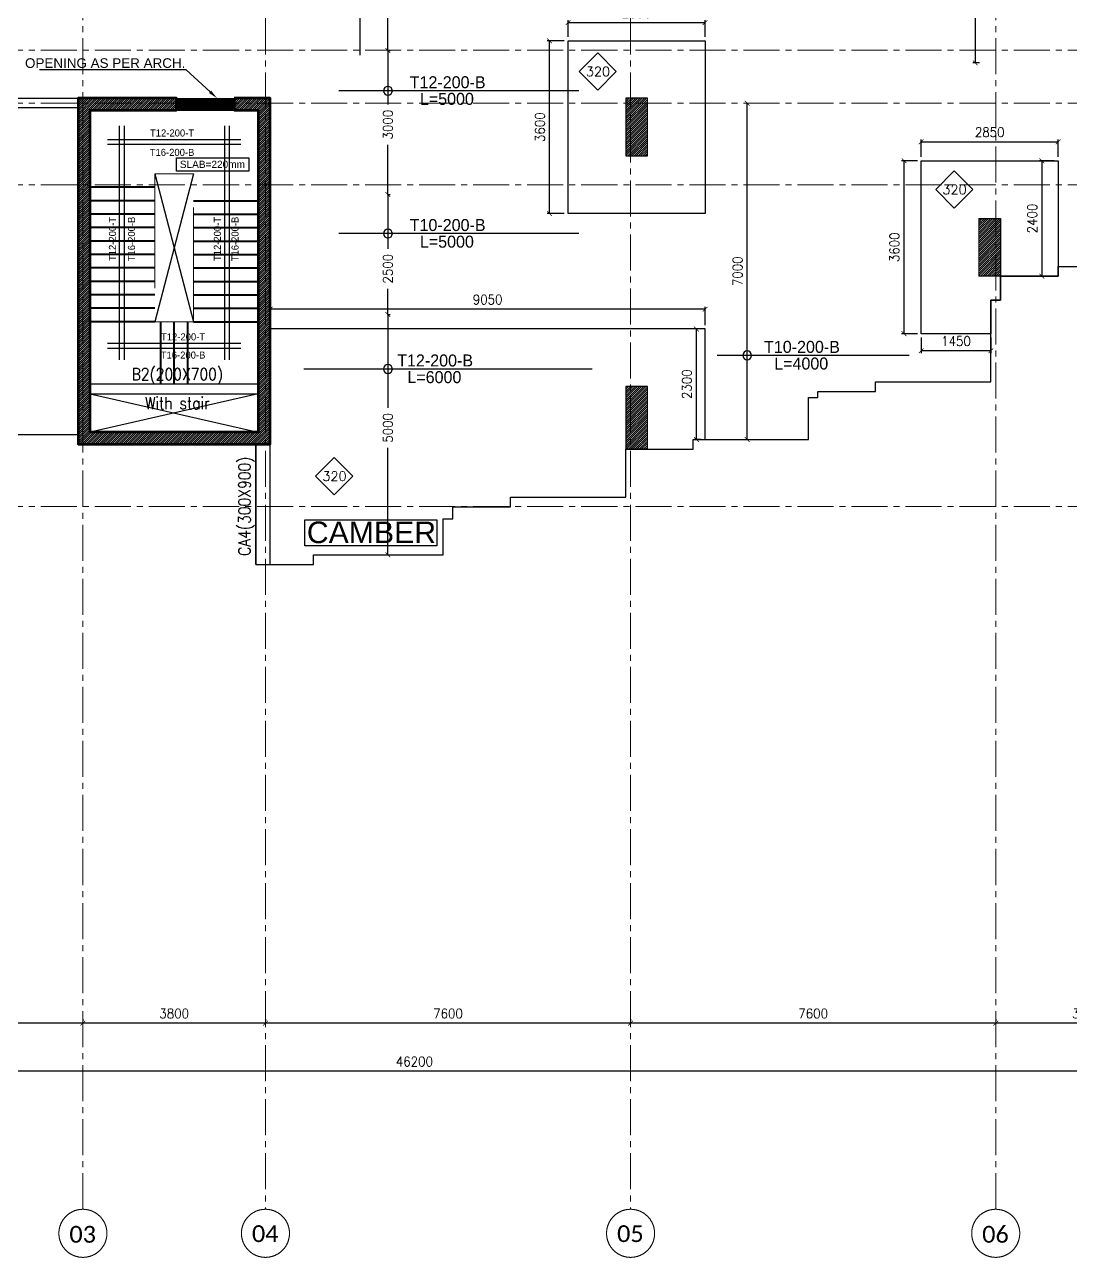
# Model space of a CAD drawing. Header units: millimetres. Extents: x -967280 to 3852, y 2833 to 1955156.
# Drawn here: x -625841 to -604075, y 871613 to 897271 of the extents above; entities that cross this region are included whole.
import ezdxf
from ezdxf import colors
from ezdxf.entities.mleader import LeaderData, LeaderLine
from ezdxf.enums import TextEntityAlignment as Align
from ezdxf.math import Vec2, Vec3

# ---------------------------------------------------------------- set-up
doc = ezdxf.new("R2010")
doc.units = ezdxf.units.MM
doc.header["$LTSCALE"] = 1000
doc.header["$PDMODE"] = 35
doc.header["$PDSIZE"] = 25
for name, pattern in [('$0$DASHED2', [0.375, 0.25, -0.125]), ('Columns_Structural070816$0$CENTER2', [1.125, 0.75, -0.125, 0.125, -0.125]), ('HIDDEN', [0.375, 0.25, -0.125]), ('HRZN_Line-Ptrn-Sold', [9144001.0, 9144000.0, -1]), ('Overhead', [3.96875, 2.38125, -1.5875]), ('XREF-ST-FRAMING 1ST FLOOR$0$HIDDEN2', [0.1875, 0.125, -0.0625])]:
    doc.linetypes.add(name, pattern=pattern)
for name, color, linetype in [('_N-DIM 3', 7, 'Continuous'), ('B05-FIRST FLOOR PLAN$0$STR_ROOF RFT$0$S-SYMB', 30, 'Continuous'), ('S - col hach', 1, 'Continuous'), ('S - dot', 1, 'Continuous'), ('S -Beams', 2, 'Continuous'), ('S-OPENING', 4, 'Continuous'), ('S-TEXT', 2, 'Continuous'), ('SLAB', 210, 'Continuous')]:
    doc.layers.add(name, color=color, linetype=linetype)
for name, color, linetype, lineweight in [('A-AX-ATT-100', 7, 'HRZN_Line-Ptrn-Sold', 18), ('A-STAIR', 1, 'HRZN_Line-Ptrn-Sold', 13), ('S - column', 6, 'Continuous', 60), ('S - stair', 3, 'Continuous', 40), ('ST-000-AXIS', 9, 'Columns_Structural070816$0$CENTER2', 9), ('ST-203-SLAB-TXT', 7, 'Continuous', 30), ('ST-RFT-BOT', 2, '$0$DASHED2', 30)]:
    doc.layers.add(name, color=color, linetype=linetype, lineweight=lineweight)
doc.styles.add('Arial', font='arial.ttf', dxfattribs={"height": 317.5})
doc.styles.add('B05-FIRST FLOOR PLAN$0$T25-100', font='STENCIL.shx', dxfattribs={"height": 250})
doc.styles.add('B05-FIRST FLOOR PLAN$0$XS-Roof RFT$0$T25-100', font='STENCIL.shx', dxfattribs={"height": 250})
doc.styles.add('Calibri_2', font='calibri.ttf', dxfattribs={"height": 300})
doc.styles.add('ROMANC', font='romanc.shx')
doc.styles.add('ST-DIM', font='romans.shx', dxfattribs={"width": 0.85})
doc.styles.add('TUNELNO', font='romans.shx', dxfattribs={"width": 0.9})
doc.styles.add('TXT DIM 25', font='arial.ttf')
doc.styles.add('XREF-ST-FRAMING 1ST FLOOR$0$STRECTURAL', font='arial.ttf')
doc.dimstyles.new('Copy(2) of DSEC', dxfattribs={"dimtxt": 200, "dimasz": 100, "dimexe": 50, "dimexo": 80, "dimgap": 100, "dimtad": 1, "dimdec": 0, "dimrnd": 5, "dimzin": 0, "dimdsep": 46, "dimtxsty": 'TUNELNO', "dimblk": 'ARCHTICK', "dimcen": 0.09, "dimclrd": 1, "dimclre": 1, "dimclrt": 3, "dimadec": 0, "dimazin": 0, "dimtfac": 0.78125, "dimtdec": 0, "dimtix": 1, "dimtmove": 2, "dimatfit": 3, "dimldrblk": 'ARCHTICK', "dimfxl": 1, "dimtolj": 1, "dimtzin": 0, "dimarcsym": 0})

# ---------------------------------------------------------------- blocks, each defined once
blk = doc.blocks.new('_ArchTick')
at = {"color": 0, "linetype": 'ByBlock', "const_width": 0.15}
blk.add_lwpolyline([(-0.5, -0.5), (0.5, 0.5)], dxfattribs=at)
blk = doc.blocks.new('*D1376')
at = {"layer": '_N-DIM 3', "color": 1, "linetype": 'Continuous', "lineweight": -2, "ltscale": 30, "transparency": 16777216}
for p, q in [((-614529, 897017), (-614529, 897364)), ((-614529, 897314), (-611679, 897314)), ((-611679, 897017), (-611679, 897364))]:
    blk.add_line(p, q, dxfattribs=at)
at = {"layer": 'Defpoints', "color": 0, "linetype": 'Continuous', "ltscale": 30, "transparency": 16777216}
for p in [(-611679, 897314), (-614529, 896937), (-611679, 896937)]:
    blk.add_point(p, dxfattribs=at)
at = {"layer": '_N-DIM 3', "color": 1, "linetype": 'Continuous', "lineweight": -2, "ltscale": 30, "transparency": 16777216, "xscale": 100, "yscale": 100, "zscale": 100, "rotation": 180}
blk.add_blockref('_ArchTick', (-614529, 897314), dxfattribs=at)
at = {"layer": '_N-DIM 3', "color": 1, "linetype": 'Continuous', "lineweight": -2, "ltscale": 30, "transparency": 16777216, "xscale": 100, "yscale": 100, "zscale": 100}
blk.add_blockref('_ArchTick', (-611679, 897314), dxfattribs=at)
at = {"layer": '_N-DIM 3', "color": 3, "linetype": 'Continuous', "ltscale": 30, "transparency": 16777216, "insert": (-613104, 897514), "char_height": 200, "attachment_point": 5, "style": 'TUNELNO'}
blk.add_mtext('\\A1;2850', dxfattribs=at)
blk = doc.blocks.new('*D1377')
at = {"layer": '_N-DIM 3', "color": 1, "linetype": 'Continuous', "lineweight": -2, "ltscale": 30, "transparency": 16777216}
for p, q in [((-614609, 896937), (-614966, 896937)), ((-614916, 893337), (-614916, 896937)), ((-614609, 893337), (-614966, 893337))]:
    blk.add_line(p, q, dxfattribs=at)
at = {"layer": 'Defpoints', "color": 0, "linetype": 'Continuous', "ltscale": 30, "transparency": 16777216}
for p in [(-614916, 896937), (-614529, 896937), (-614529, 893337)]:
    blk.add_point(p, dxfattribs=at)
at = {"layer": '_N-DIM 3', "color": 1, "linetype": 'Continuous', "lineweight": -2, "ltscale": 30, "transparency": 16777216, "xscale": 100, "yscale": 100, "zscale": 100}
for p, rotation in [((-614916, 896937), 90), ((-614916, 893337), 270)]:
    blk.add_blockref('_ArchTick', p, dxfattribs=dict(at, rotation=rotation))
at = {"layer": '_N-DIM 3', "color": 3, "linetype": 'Continuous', "ltscale": 30, "transparency": 16777216, "insert": (-615116, 895137), "char_height": 200, "attachment_point": 5, "rotation": 90, "style": 'TUNELNO'}
blk.add_mtext('\\A1;3600', dxfattribs=at)
blk = doc.blocks.new('*D1390')
at = {"layer": '_N-DIM 3', "color": 1, "linetype": 'Continuous', "lineweight": -2, "ltscale": 30, "transparency": 16777216}
for p, q in [((-607179, 894517), (-607179, 894883)), ((-607179, 894833), (-604329, 894833)), ((-604329, 894517), (-604329, 894883))]:
    blk.add_line(p, q, dxfattribs=at)
at = {"layer": 'Defpoints', "color": 0, "linetype": 'Continuous', "ltscale": 30, "transparency": 16777216}
for p in [(-604329, 894833), (-607179, 894437), (-604329, 894437)]:
    blk.add_point(p, dxfattribs=at)
at = {"layer": '_N-DIM 3', "color": 1, "linetype": 'Continuous', "lineweight": -2, "ltscale": 30, "transparency": 16777216, "xscale": 100, "yscale": 100, "zscale": 100, "rotation": 180}
blk.add_blockref('_ArchTick', (-607179, 894833), dxfattribs=at)
at = {"layer": '_N-DIM 3', "color": 1, "linetype": 'Continuous', "lineweight": -2, "ltscale": 30, "transparency": 16777216, "xscale": 100, "yscale": 100, "zscale": 100}
blk.add_blockref('_ArchTick', (-604329, 894833), dxfattribs=at)
at = {"layer": '_N-DIM 3', "color": 3, "linetype": 'Continuous', "ltscale": 30, "transparency": 16777216, "insert": (-605754, 895033), "char_height": 200, "attachment_point": 5, "style": 'TUNELNO'}
blk.add_mtext('\\A1;2850', dxfattribs=at)
blk = doc.blocks.new('*D1391')
at = {"layer": '_N-DIM 3', "color": 1, "linetype": 'Continuous', "lineweight": -2, "ltscale": 30, "transparency": 16777216}
for p, q in [((-604409, 894437), (-604719, 894437)), ((-604669, 894437), (-604669, 892037)), ((-604409, 892037), (-604719, 892037))]:
    blk.add_line(p, q, dxfattribs=at)
at = {"layer": 'Defpoints', "color": 0, "linetype": 'Continuous', "ltscale": 30, "transparency": 16777216}
for p in [(-604329, 894437), (-604669, 892037), (-604329, 892037)]:
    blk.add_point(p, dxfattribs=at)
at = {"layer": '_N-DIM 3', "color": 1, "linetype": 'Continuous', "lineweight": -2, "ltscale": 30, "transparency": 16777216, "xscale": 100, "yscale": 100, "zscale": 100}
for p, rotation in [((-604669, 894437), 90), ((-604669, 892037), 270)]:
    blk.add_blockref('_ArchTick', p, dxfattribs=dict(at, rotation=rotation))
at = {"layer": '_N-DIM 3', "color": 3, "linetype": 'Continuous', "ltscale": 30, "transparency": 16777216, "insert": (-604869, 893237), "char_height": 200, "attachment_point": 5, "rotation": 90, "style": 'TUNELNO'}
blk.add_mtext('\\A1;2400', dxfattribs=at)
blk = doc.blocks.new('*D893')
at = {"layer": '_N-DIM 3', "color": 1, "lineweight": -2, "ltscale": 30, "transparency": 16777216}
for p, q in [((-605969, 904475), (-606105, 904475)), ((-606055, 904475), (-606055, 896474)), ((-605969, 896474), (-606105, 896474))]:
    blk.add_line(p, q, dxfattribs=at)
at = {"layer": 'Defpoints', "color": 0, "ltscale": 30, "transparency": 16777216}
for p in [(-605889, 904475), (-606055, 896474), (-605889, 896474)]:
    blk.add_point(p, dxfattribs=at)
at = {"layer": '_N-DIM 3', "color": 1, "lineweight": -2, "ltscale": 30, "transparency": 16777216, "xscale": 100, "yscale": 100, "zscale": 100}
for p, rotation in [((-606055, 904475), 90), ((-606055, 896474), 270)]:
    blk.add_blockref('_ArchTick', p, dxfattribs=dict(at, rotation=rotation))
at = {"layer": '_N-DIM 3', "color": 3, "ltscale": 30, "transparency": 16777216, "insert": (-606255, 900475), "char_height": 200, "attachment_point": 5, "rotation": 90, "style": 'TUNELNO'}
blk.add_mtext('\\A1;8000', dxfattribs=at)
blk = doc.blocks.new('*D895')
at = {"layer": '_N-DIM 3', "color": 1, "lineweight": -2, "ltscale": 30, "transparency": 16777216}
for p, q in [((-610802, 888637), (-610802, 895638)), ((-610754, 895638), (-610752, 895638)), ((-610754, 888637), (-610752, 888637))]:
    blk.add_line(p, q, dxfattribs=at)
at = {"layer": 'Defpoints', "color": 0, "ltscale": 30, "transparency": 16777216}
for p in [(-610834, 895638), (-610802, 895638), (-610834, 888637)]:
    blk.add_point(p, dxfattribs=at)
at = {"layer": '_N-DIM 3', "color": 1, "lineweight": -2, "ltscale": 30, "transparency": 16777216, "xscale": 100, "yscale": 100, "zscale": 100}
for p, rotation in [((-610802, 895638), 90), ((-610802, 888637), 270)]:
    blk.add_blockref('_ArchTick', p, dxfattribs=dict(at, rotation=rotation))
at = {"layer": '_N-DIM 3', "color": 3, "ltscale": 30, "transparency": 16777216, "insert": (-611002, 892138), "char_height": 200, "attachment_point": 5, "rotation": 90, "style": 'TUNELNO'}
blk.add_mtext('\\A1;7000', dxfattribs=at)
blk = doc.blocks.new('*D913')
at = {"layer": '_N-DIM 3', "color": 1, "lineweight": -2, "ltscale": 30, "transparency": 16777216}
for p, q in [((-618281, 891237), (-618281, 889294)), ((-618276, 891237), (-618231, 891237)), ((-618281, 886237), (-618281, 888460)), ((-618251, 886237), (-618231, 886237))]:
    blk.add_line(p, q, dxfattribs=at)
at = {"layer": 'Defpoints', "color": 0, "ltscale": 30, "transparency": 16777216}
for p in [(-618356, 891237), (-618331, 886237), (-618281, 886237)]:
    blk.add_point(p, dxfattribs=at)
at = {"layer": '_N-DIM 3', "color": 1, "lineweight": -2, "ltscale": 30, "transparency": 16777216, "xscale": 100, "yscale": 100, "zscale": 100}
for p, rotation in [((-618281, 891237), 90), ((-618281, 886237), 270)]:
    blk.add_blockref('_ArchTick', p, dxfattribs=dict(at, rotation=rotation))
at = {"layer": '_N-DIM 3', "color": 3, "ltscale": 30, "transparency": 16777216, "insert": (-618281, 888877), "char_height": 200, "attachment_point": 5, "rotation": 90, "style": 'TUNELNO'}
blk.add_mtext('\\A1;5000', dxfattribs=at)
blk = doc.blocks.new('*D1358')
at = {"layer": '_N-DIM 3', "color": 1, "linetype": 'Continuous', "lineweight": -2, "ltscale": 30, "transparency": 16777216}
for p, q in [((-607179, 890757), (-607179, 890434)), ((-605729, 890757), (-605729, 890434)), ((-605729, 890484), (-607179, 890484))]:
    blk.add_line(p, q, dxfattribs=at)
at = {"layer": 'Defpoints', "color": 0, "linetype": 'Continuous', "ltscale": 30, "transparency": 16777216}
for p in [(-607179, 890837), (-605729, 890837), (-607179, 890484)]:
    blk.add_point(p, dxfattribs=at)
at = {"layer": '_N-DIM 3', "color": 1, "linetype": 'Continuous', "lineweight": -2, "ltscale": 30, "transparency": 16777216, "xscale": 100, "yscale": 100, "zscale": 100, "rotation": 180}
blk.add_blockref('_ArchTick', (-607179, 890484), dxfattribs=at)
at = {"layer": '_N-DIM 3', "color": 1, "linetype": 'Continuous', "lineweight": -2, "ltscale": 30, "transparency": 16777216, "xscale": 100, "yscale": 100, "zscale": 100}
blk.add_blockref('_ArchTick', (-605729, 890484), dxfattribs=at)
at = {"layer": '_N-DIM 3', "color": 3, "linetype": 'Continuous', "ltscale": 30, "transparency": 16777216, "insert": (-606454, 890684), "char_height": 200, "attachment_point": 5, "style": 'TUNELNO'}
blk.add_mtext('\\A1;1450', dxfattribs=at)
blk = doc.blocks.new('*D1359')
at = {"layer": '_N-DIM 3', "color": 1, "linetype": 'Continuous', "lineweight": -2, "ltscale": 30, "transparency": 16777216}
for p, q in [((-607259, 894437), (-607587, 894437)), ((-607537, 890837), (-607537, 894437)), ((-607259, 890837), (-607587, 890837))]:
    blk.add_line(p, q, dxfattribs=at)
at = {"layer": 'Defpoints', "color": 0, "linetype": 'Continuous', "ltscale": 30, "transparency": 16777216}
for p in [(-607537, 894437), (-607179, 894437), (-607179, 890837)]:
    blk.add_point(p, dxfattribs=at)
at = {"layer": '_N-DIM 3', "color": 1, "linetype": 'Continuous', "lineweight": -2, "ltscale": 30, "transparency": 16777216, "xscale": 100, "yscale": 100, "zscale": 100}
for p, rotation in [((-607537, 894437), 90), ((-607537, 890837), 270)]:
    blk.add_blockref('_ArchTick', p, dxfattribs=dict(at, rotation=rotation))
at = {"layer": '_N-DIM 3', "color": 3, "linetype": 'Continuous', "ltscale": 30, "transparency": 16777216, "insert": (-607737, 892637), "char_height": 200, "attachment_point": 5, "rotation": 90, "style": 'TUNELNO'}
blk.add_mtext('\\A1;3600', dxfattribs=at)
blk = doc.blocks.new('*D922')
at = {"layer": '_N-DIM 3', "color": 1, "lineweight": -2, "ltscale": 30, "transparency": 16777216}
for p, q in [((-618281, 903332), (-618281, 901706)), ((-618251, 903332), (-618231, 903332)), ((-618281, 896734), (-618281, 900880)), ((-618251, 896734), (-618231, 896734))]:
    blk.add_line(p, q, dxfattribs=at)
at = {"layer": 'Defpoints', "color": 0, "ltscale": 30, "transparency": 16777216}
for p in [(-618331, 903332), (-618331, 896734), (-618281, 896734)]:
    blk.add_point(p, dxfattribs=at)
at = {"layer": '_N-DIM 3', "color": 1, "lineweight": -2, "ltscale": 30, "transparency": 16777216, "xscale": 100, "yscale": 100, "zscale": 100}
for p, rotation in [((-618281, 903332), 90), ((-618281, 896734), 270)]:
    blk.add_blockref('_ArchTick', p, dxfattribs=dict(at, rotation=rotation))
at = {"layer": '_N-DIM 3', "color": 3, "ltscale": 30, "transparency": 16777216, "insert": (-618281, 901293), "char_height": 200, "attachment_point": 5, "rotation": 90, "style": 'TUNELNO'}
blk.add_mtext('\\A1;6600', dxfattribs=at)
blk = doc.blocks.new('*D923')
at = {"layer": '_N-DIM 3', "color": 1, "lineweight": -2, "ltscale": 30, "transparency": 16777216}
for p, q in [((-618281, 893736), (-618281, 892608)), ((-618251, 893736), (-618231, 893736)), ((-618281, 891237), (-618281, 891774)), ((-618276, 891237), (-618231, 891237))]:
    blk.add_line(p, q, dxfattribs=at)
at = {"layer": 'Defpoints', "color": 0, "ltscale": 30, "transparency": 16777216}
for p in [(-618331, 893736), (-618356, 891237), (-618281, 891237)]:
    blk.add_point(p, dxfattribs=at)
at = {"layer": '_N-DIM 3', "color": 1, "lineweight": -2, "ltscale": 30, "transparency": 16777216, "xscale": 100, "yscale": 100, "zscale": 100}
for p, rotation in [((-618281, 893736), 90), ((-618281, 891237), 270)]:
    blk.add_blockref('_ArchTick', p, dxfattribs=dict(at, rotation=rotation))
at = {"layer": '_N-DIM 3', "color": 3, "ltscale": 30, "transparency": 16777216, "insert": (-618281, 892191), "char_height": 200, "attachment_point": 5, "rotation": 90, "style": 'TUNELNO'}
blk.add_mtext('\\A1;2500', dxfattribs=at)
blk = doc.blocks.new('*D924')
at = {"layer": '_N-DIM 3', "color": 1, "lineweight": -2, "ltscale": 30, "transparency": 16777216}
for p, q in [((-618281, 896734), (-618281, 895607)), ((-618251, 896734), (-618231, 896734)), ((-618281, 893736), (-618281, 894773)), ((-618276, 893736), (-618231, 893736))]:
    blk.add_line(p, q, dxfattribs=at)
at = {"layer": 'Defpoints', "color": 0, "ltscale": 30, "transparency": 16777216}
for p in [(-618331, 896734), (-618356, 893736), (-618281, 893736)]:
    blk.add_point(p, dxfattribs=at)
at = {"layer": '_N-DIM 3', "color": 1, "lineweight": -2, "ltscale": 30, "transparency": 16777216, "xscale": 100, "yscale": 100, "zscale": 100}
for p, rotation in [((-618281, 896734), 90), ((-618281, 893736), 270)]:
    blk.add_blockref('_ArchTick', p, dxfattribs=dict(at, rotation=rotation))
at = {"layer": '_N-DIM 3', "color": 3, "ltscale": 30, "transparency": 16777216, "insert": (-618281, 895190), "char_height": 200, "attachment_point": 5, "rotation": 90, "style": 'TUNELNO'}
blk.add_mtext('\\A1;3000', dxfattribs=at)
blk = doc.blocks.new('*D1405')
at = {"layer": '_N-DIM 3', "color": 1, "linetype": 'Continuous', "lineweight": -2, "ltscale": 30, "transparency": 16777216}
for p, q in [((-620729, 891017), (-620729, 891398)), ((-611679, 891017), (-611679, 891398)), ((-611679, 891348), (-620729, 891348))]:
    blk.add_line(p, q, dxfattribs=at)
at = {"layer": 'Defpoints', "color": 0, "linetype": 'Continuous', "ltscale": 30, "transparency": 16777216}
for p in [(-620729, 891348), (-620729, 890937), (-611679, 890937)]:
    blk.add_point(p, dxfattribs=at)
at = {"layer": '_N-DIM 3', "color": 1, "linetype": 'Continuous', "lineweight": -2, "ltscale": 30, "transparency": 16777216, "xscale": 100, "yscale": 100, "zscale": 100, "rotation": 180}
blk.add_blockref('_ArchTick', (-620729, 891348), dxfattribs=at)
at = {"layer": '_N-DIM 3', "color": 1, "linetype": 'Continuous', "lineweight": -2, "ltscale": 30, "transparency": 16777216, "xscale": 100, "yscale": 100, "zscale": 100}
blk.add_blockref('_ArchTick', (-611679, 891348), dxfattribs=at)
at = {"layer": '_N-DIM 3', "color": 3, "linetype": 'Continuous', "ltscale": 30, "transparency": 16777216, "insert": (-616204, 891548), "char_height": 200, "attachment_point": 5, "style": 'TUNELNO'}
blk.add_mtext('\\A1;9050', dxfattribs=at)
blk = doc.blocks.new('*D1406')
at = {"layer": '_N-DIM 3', "color": 1, "linetype": 'Continuous', "lineweight": -2, "ltscale": 30, "transparency": 16777216}
for p, q in [((-611759, 890937), (-611908, 890937)), ((-611858, 888637), (-611858, 890937)), ((-611759, 888637), (-611908, 888637))]:
    blk.add_line(p, q, dxfattribs=at)
at = {"layer": 'Defpoints', "color": 0, "linetype": 'Continuous', "ltscale": 30, "transparency": 16777216}
for p in [(-611858, 890937), (-611679, 890937), (-611679, 888637)]:
    blk.add_point(p, dxfattribs=at)
at = {"layer": '_N-DIM 3', "color": 1, "linetype": 'Continuous', "lineweight": -2, "ltscale": 30, "transparency": 16777216, "xscale": 100, "yscale": 100, "zscale": 100}
for p, rotation in [((-611858, 890937), 90), ((-611858, 888637), 270)]:
    blk.add_blockref('_ArchTick', p, dxfattribs=dict(at, rotation=rotation))
at = {"layer": '_N-DIM 3', "color": 3, "linetype": 'Continuous', "ltscale": 30, "transparency": 16777216, "insert": (-612058, 889787), "char_height": 200, "attachment_point": 5, "rotation": 90, "style": 'TUNELNO'}
blk.add_mtext('\\A1;2300', dxfattribs=at)
blk = doc.blocks.new('str col f1')
at = {"layer": 'S - col hach'}
h = blk.add_hatch(dxfattribs=at)
h.set_pattern_fill('ANSI31', color=3, scale=10)
h.set_pattern_definition([(45, (95649.576, 129074.49), (-22.4506403, 22.4506403), [])])
h.paths.add_polyline_path([(-528829, 843905), (-527029, 843905), (-527029, 844155), (-529079, 844155), (-529079, 836955), (-525279, 836955), (-525079, 836955), (-525079, 844155), (-525829, 844155), (-525829, 843905), (-525329, 843905), (-525329, 837205), (-528829, 837205)])
h = blk.add_hatch(dxfattribs=at)
h.set_pattern_fill('ANSI31', color=2, scale=10)
h.set_pattern_definition([(45, (-1081811.88, -626335.02), (-22.4506403, 22.4506403), [])])
h.paths.add_polyline_path([(-517229, 844155), (-517679, 844155), (-517679, 842955), (-517229, 842955)])
h = blk.add_hatch(dxfattribs=at)
h.set_pattern_fill('ANSI31', color=2, scale=10)
h.set_pattern_definition([(45, (-768827.84, -373397.415), (-22.4506403, 22.4506403), [])])
h.paths.add_polyline_path([(-509879, 840455), (-509879, 841655), (-510329, 841655), (-510329, 840455), (-510246, 840455)])
h = blk.add_hatch(dxfattribs=at)
h.set_pattern_fill('ANSI31', color=2, scale=10)
h.set_pattern_definition([(45, (-768877.84, -371697.415), (-22.4506403, 22.4506403), [])])
h.paths.add_polyline_path([(-517229, 836855), (-517229, 838155), (-517679, 838155), (-517679, 836855)])
at = {"layer": 'S - column', "color": 3}
blk.add_lwpolyline([(-525829, 844155), (-525829, 843905), (-525329, 843905), (-525329, 837205), (-528829, 837205), (-528829, 843905), (-527029, 843905), (-527029, 844155), (-529079, 844155), (-529079, 836955), (-525079, 836955), (-525079, 844155)], close=True, dxfattribs=at)
at = {"layer": 'S - column', "lineweight": 15}
for points in [[(-517679, 842955), (-517679, 844155), (-517229, 844155), (-517229, 842955)], [(-509879, 841655), (-509879, 840455), (-510329, 840455), (-510329, 841655)], [(-517679, 836855), (-517679, 838155), (-517229, 838155), (-517229, 836855)]]:
    blk.add_lwpolyline(points, close=True, dxfattribs=at)
at = {"layer": 'ST-RFT-BOT', "color": 7, "linetype": 'Continuous', "ltscale": 30}
for points in [[(-517229, 844155), (-517679, 844155), (-517679, 842955), (-517229, 842955)], [(-510329, 841655), (-509879, 841655), (-509879, 840455), (-510329, 840455)], [(-517229, 838155), (-517679, 838155), (-517679, 836855), (-517229, 836855)]]:
    blk.add_lwpolyline(points, dxfattribs=at)
blk = doc.blocks.new('Grid - HRZN_G-Datm-Grid-Head-1554275-FIRST FLOOR FFL_1_')
at = {"layer": 'A-AX-ATT-100'}
blk.add_circle((0, 0), 5, dxfattribs=at)
blk = doc.blocks.new('*D1514')
at = {"layer": '_N-DIM 3', "color": 1, "linetype": 'Continuous', "lineweight": -2, "ltscale": 30, "transparency": 16777216}
for p, q in [((552099, 699769), (552099, 699739)), ((555899, 699769), (555899, 699739)), ((555899, 699689), (552099, 699689))]:
    blk.add_line(p, q, dxfattribs=at)
at = {"layer": 'Defpoints', "color": 0, "linetype": 'Continuous', "ltscale": 30, "transparency": 16777216}
for p in [(552099, 699689), (552099, 699689), (555899, 699689)]:
    blk.add_point(p, dxfattribs=at)
at = {"layer": '_N-DIM 3', "color": 1, "linetype": 'Continuous', "lineweight": -2, "ltscale": 30, "transparency": 16777216, "xscale": 100, "yscale": 100, "zscale": 100, "rotation": 180}
blk.add_blockref('_ArchTick', (552099, 699689), dxfattribs=at)
at = {"layer": '_N-DIM 3', "color": 1, "linetype": 'Continuous', "lineweight": -2, "ltscale": 30, "transparency": 16777216, "xscale": 100, "yscale": 100, "zscale": 100}
blk.add_blockref('_ArchTick', (555899, 699689), dxfattribs=at)
at = {"layer": '_N-DIM 3', "color": 3, "linetype": 'Continuous', "ltscale": 30, "transparency": 16777216, "insert": (553999, 699889), "char_height": 200, "attachment_point": 5, "style": 'TUNELNO'}
blk.add_mtext('\\A1;3800', dxfattribs=at)
blk = doc.blocks.new('*D1515')
at = {"layer": '_N-DIM 3', "color": 1, "linetype": 'Continuous', "lineweight": -2, "ltscale": 30, "transparency": 16777216}
for p, q in [((544499, 699769), (544499, 699739)), ((552099, 699769), (552099, 699739)), ((552099, 699689), (544499, 699689))]:
    blk.add_line(p, q, dxfattribs=at)
at = {"layer": 'Defpoints', "color": 0, "linetype": 'Continuous', "ltscale": 30, "transparency": 16777216}
for p in [(544499, 699689), (544499, 699689), (552099, 699689)]:
    blk.add_point(p, dxfattribs=at)
at = {"layer": '_N-DIM 3', "color": 1, "linetype": 'Continuous', "lineweight": -2, "ltscale": 30, "transparency": 16777216, "xscale": 100, "yscale": 100, "zscale": 100, "rotation": 180}
blk.add_blockref('_ArchTick', (544499, 699689), dxfattribs=at)
at = {"layer": '_N-DIM 3', "color": 1, "linetype": 'Continuous', "lineweight": -2, "ltscale": 30, "transparency": 16777216, "xscale": 100, "yscale": 100, "zscale": 100}
blk.add_blockref('_ArchTick', (552099, 699689), dxfattribs=at)
at = {"layer": '_N-DIM 3', "color": 3, "linetype": 'Continuous', "ltscale": 30, "transparency": 16777216, "insert": (548299, 699889), "char_height": 200, "attachment_point": 5, "style": 'TUNELNO'}
blk.add_mtext('\\A1;7600', dxfattribs=at)
blk = doc.blocks.new('*D1516')
at = {"layer": '_N-DIM 3', "color": 1, "linetype": 'Continuous', "lineweight": -2, "ltscale": 30, "transparency": 16777216}
for p, q in [((536899, 699769), (536899, 699739)), ((544499, 699769), (544499, 699739)), ((544499, 699689), (536899, 699689))]:
    blk.add_line(p, q, dxfattribs=at)
at = {"layer": 'Defpoints', "color": 0, "linetype": 'Continuous', "ltscale": 30, "transparency": 16777216}
for p in [(536899, 699689), (536899, 699689), (544499, 699689)]:
    blk.add_point(p, dxfattribs=at)
at = {"layer": '_N-DIM 3', "color": 1, "linetype": 'Continuous', "lineweight": -2, "ltscale": 30, "transparency": 16777216, "xscale": 100, "yscale": 100, "zscale": 100, "rotation": 180}
blk.add_blockref('_ArchTick', (536899, 699689), dxfattribs=at)
at = {"layer": '_N-DIM 3', "color": 1, "linetype": 'Continuous', "lineweight": -2, "ltscale": 30, "transparency": 16777216, "xscale": 100, "yscale": 100, "zscale": 100}
blk.add_blockref('_ArchTick', (544499, 699689), dxfattribs=at)
at = {"layer": '_N-DIM 3', "color": 3, "linetype": 'Continuous', "ltscale": 30, "transparency": 16777216, "insert": (540699, 699889), "char_height": 200, "attachment_point": 5, "style": 'TUNELNO'}
blk.add_mtext('\\A1;7600', dxfattribs=at)
blk = doc.blocks.new('*D1517')
at = {"layer": '_N-DIM 3', "color": 1, "linetype": 'Continuous', "lineweight": -2, "ltscale": 30, "transparency": 16777216}
for p, q in [((533099, 699769), (533099, 699739)), ((536899, 699769), (536899, 699739)), ((536899, 699689), (533099, 699689))]:
    blk.add_line(p, q, dxfattribs=at)
at = {"layer": 'Defpoints', "color": 0, "linetype": 'Continuous', "ltscale": 30, "transparency": 16777216}
for p in [(533099, 699689), (533099, 699689), (536899, 699689)]:
    blk.add_point(p, dxfattribs=at)
at = {"layer": '_N-DIM 3', "color": 1, "linetype": 'Continuous', "lineweight": -2, "ltscale": 30, "transparency": 16777216, "xscale": 100, "yscale": 100, "zscale": 100, "rotation": 180}
blk.add_blockref('_ArchTick', (533099, 699689), dxfattribs=at)
at = {"layer": '_N-DIM 3', "color": 1, "linetype": 'Continuous', "lineweight": -2, "ltscale": 30, "transparency": 16777216, "xscale": 100, "yscale": 100, "zscale": 100}
blk.add_blockref('_ArchTick', (536899, 699689), dxfattribs=at)
at = {"layer": '_N-DIM 3', "color": 3, "linetype": 'Continuous', "ltscale": 30, "transparency": 16777216, "insert": (534999, 699889), "char_height": 200, "attachment_point": 5, "style": 'TUNELNO'}
blk.add_mtext('\\A1;3800', dxfattribs=at)
blk = doc.blocks.new('*D1518')
at = {"layer": '_N-DIM 3', "color": 1, "linetype": 'Continuous', "lineweight": -2, "ltscale": 30, "transparency": 16777216}
for p, q in [((525499, 699769), (525499, 699739)), ((533099, 699769), (533099, 699739)), ((533099, 699689), (525499, 699689))]:
    blk.add_line(p, q, dxfattribs=at)
at = {"layer": 'Defpoints', "color": 0, "linetype": 'Continuous', "ltscale": 30, "transparency": 16777216}
for p in [(525499, 699689), (525499, 699689), (533099, 699689)]:
    blk.add_point(p, dxfattribs=at)
at = {"layer": '_N-DIM 3', "color": 1, "linetype": 'Continuous', "lineweight": -2, "ltscale": 30, "transparency": 16777216, "xscale": 100, "yscale": 100, "zscale": 100, "rotation": 180}
blk.add_blockref('_ArchTick', (525499, 699689), dxfattribs=at)
at = {"layer": '_N-DIM 3', "color": 1, "linetype": 'Continuous', "lineweight": -2, "ltscale": 30, "transparency": 16777216, "xscale": 100, "yscale": 100, "zscale": 100}
blk.add_blockref('_ArchTick', (533099, 699689), dxfattribs=at)
at = {"layer": '_N-DIM 3', "color": 3, "linetype": 'Continuous', "ltscale": 30, "transparency": 16777216, "insert": (529299, 699889), "char_height": 200, "attachment_point": 5, "style": 'TUNELNO'}
blk.add_mtext('\\A1;7600', dxfattribs=at)
blk = doc.blocks.new('*D1520')
at = {"layer": '_N-DIM 3', "color": 1, "linetype": 'Continuous', "lineweight": -2, "ltscale": 30, "transparency": 16777216}
for p, q in [((516899, 698769), (516899, 698739)), ((563099, 698689), (516899, 698689)), ((563099, 698769), (563099, 698739))]:
    blk.add_line(p, q, dxfattribs=at)
at = {"layer": 'Defpoints', "color": 0, "linetype": 'Continuous', "ltscale": 30, "transparency": 16777216}
for p in [(516899, 698689), (516899, 698689), (563099, 698689)]:
    blk.add_point(p, dxfattribs=at)
at = {"layer": '_N-DIM 3', "color": 1, "linetype": 'Continuous', "lineweight": -2, "ltscale": 30, "transparency": 16777216, "xscale": 100, "yscale": 100, "zscale": 100, "rotation": 180}
blk.add_blockref('_ArchTick', (516899, 698689), dxfattribs=at)
at = {"layer": '_N-DIM 3', "color": 1, "linetype": 'Continuous', "lineweight": -2, "ltscale": 30, "transparency": 16777216, "xscale": 100, "yscale": 100, "zscale": 100}
blk.add_blockref('_ArchTick', (563099, 698689), dxfattribs=at)
at = {"layer": '_N-DIM 3', "color": 3, "linetype": 'Continuous', "ltscale": 30, "transparency": 16777216, "insert": (539999, 698889), "char_height": 200, "attachment_point": 5, "style": 'TUNELNO'}
blk.add_mtext('\\A1;46200', dxfattribs=at)
blk = doc.blocks.new('AXES-00')
at = {"layer": 'ST-000-AXIS'}
for p, q in [((533098.9, 695813.8), (533098.9, 750979.6)), ((536898.9, 750979.6), (536898.9, 695813.8)), ((544498.9, 750979.6), (544498.9, 695813.8)), ((552098.9, 695813.8), (552098.9, 750979.6)), ((575723.2, 719939.7), (505674.3, 719939.7)), ((575723.2, 718839.7), (505674.3, 718839.7)), ((575723.2, 717139.7), (505674.3, 717139.7)), ((575723.2, 710439.7), (505674.3, 710439.7))]:
    blk.add_line(p, q, dxfattribs=at)
at = {"layer": 'A-AX-ATT-100', "xscale": 99.99999999999993, "yscale": 99.99999999999993, "zscale": 99.99999999999993}
for p in [(533098.9, 695313.8), (552098.9, 695313.8)]:
    blk.add_blockref('Grid - HRZN_G-Datm-Grid-Head-1554275-FIRST FLOOR FFL_1_', p, dxfattribs=at)
at = {"layer": 'A-AX-ATT-100', "xscale": 99.99999999999993, "yscale": 99.99999999999993, "zscale": 99.99999999999993, "rotation": 180}
for p in [(536898.9, 695313.8), (544498.9, 695313.8)]:
    blk.add_blockref('Grid - HRZN_G-Datm-Grid-Head-1554275-FIRST FLOOR FFL_1_', p, dxfattribs=at)
at = {"layer": 'A-AX-ATT-100', "linetype": 'Continuous', "lineweight": 13, "char_height": 350, "width": 673.417, "attachment_point": 1, "style": 'Calibri_2'}
for s, insert in [('03', (532817.7, 695468.8)), ('04', (536618, 695481.8)), ('05', (544218, 695481.8)), ('06', (551817.7, 695468.8))]:
    blk.add_mtext(s, dxfattribs=dict(at, insert=insert))
at = {"layer": '_N-DIM 3', "color": 3, "linetype": 'Continuous', "ltscale": 30}
for base, p1, p2, picture, middle in [((525498.9, 699688.7), (533098.9, 699688.7), (525498.9, 699688.7), '*D1518', (529298.9, 699888.7)), ((533098.9, 699688.7), (536898.9, 699688.7), (533098.9, 699688.7), '*D1517', (534998.9, 699888.7)), ((536898.9, 699688.7), (544498.9, 699688.7), (536898.9, 699688.7), '*D1516', (540698.9, 699888.7)), ((544498.9, 699688.7), (552098.9, 699688.7), (544498.9, 699688.7), '*D1515', (548298.9, 699888.7)), ((552098.9, 699688.7), (555898.9, 699688.7), (552098.9, 699688.7), '*D1514', (553998.9, 699888.7)), ((516898.9, 698688.7), (563098.9, 698688.7), (516898.9, 698688.7), '*D1520', (539998.9, 698888.7))]:
    dim = blk.add_linear_dim(base=base, p1=p1, p2=p2, dimstyle='Copy(2) of DSEC', dxfattribs=at)
    dim.commit()
    dim.dimension.update_dxf_attribs({"geometry": picture, "text_midpoint": middle})

msp = doc.modelspace()

# ---------------------------------------------------------------- hatches: boundary and pattern name
at = {"layer": 'S-OPENING', "ltscale": 30, "transparency": 33554483}
h = msp.add_hatch(dxfattribs=at)
h.set_pattern_fill('ANSI37', scale=5)
h.set_pattern_definition([(45, (267205.477, 102525.568), (-11.22532015, 11.22532015), []), (135, (267205.477, 102525.568), (-11.22532015, -11.22532015), [])])
h.paths.add_polyline_path([(-622678.7, 895737.4), (-621478.7, 895737.4), (-621478.7, 895487.4), (-622678.7, 895487.4)])

# ---------------------------------------------------------------- linework, layer by layer
at = {"layer": 'A-STAIR', "linetype": 'Overhead'}
msp.add_lwpolyline([(-622328.7, 894167.4), (-623128.7, 894167.4), (-623128.7, 891087.4), (-622328.7, 891087.4)], close=True, dxfattribs=at)
at = {"layer": 'B05-FIRST FLOOR PLAN$0$STR_ROOF RFT$0$S-SYMB', "extrusion": (0, 0, -1)}
for centre in [(618280.7, 895894.6), (618280.7, 892922.8), (610802.2, 890386.1), (618280.7, 890103.4)]:
    msp.add_circle(centre, 92.8, dxfattribs=at)
at = {"layer": 'S - dot'}
for p, q in [((-620978.7, 889587.4), (-624478.7, 888787.4)), ((-624478.7, 889587.4), (-620978.7, 888787.4))]:
    msp.add_line(p, q, dxfattribs=at)
at = {"layer": 'S - stair', "linetype": 'HIDDEN', "ltscale": 500}
for p, q in [((-623128.7, 893887.4), (-624478.7, 893887.4)), ((-623128.7, 893607.4), (-624478.7, 893607.4)), ((-623128.7, 893327.4), (-624478.7, 893327.4)), ((-622328.7, 893327.4), (-620978.7, 893327.4)), ((-623128.7, 893047.4), (-624478.7, 893047.4)), ((-622328.7, 893047.4), (-620978.7, 893047.4)), ((-623128.7, 892767.4), (-624478.7, 892767.4)), ((-622328.7, 892767.4), (-620978.7, 892767.4)), ((-623128.7, 892487.4), (-624478.7, 892487.4)), ((-622328.7, 892487.4), (-620978.7, 892487.4)), ((-623128.7, 892207.4), (-624478.7, 892207.4)), ((-622328.7, 892207.4), (-620978.7, 892207.4)), ((-623128.7, 891927.4), (-624478.7, 891927.4)), ((-622328.7, 891927.4), (-620978.7, 891927.4)), ((-623128.7, 891647.4), (-624478.7, 891647.4)), ((-622328.7, 891647.4), (-620978.7, 891647.4)), ((-623128.7, 891367.4), (-624478.7, 891367.4)), ((-622328.7, 891367.4), (-620978.7, 891367.4)), ((-623128.7, 891087.4), (-624478.7, 891087.4)), ((-623013.2, 891087.4), (-623013.2, 889787.4)), ((-622733.2, 891087.4), (-622733.2, 889787.4)), ((-622733.2, 891087.4), (-622733.2, 889787.4)), ((-622453.2, 891087.4), (-622453.2, 889787.4)), ((-622328.7, 891087.4), (-620978.7, 891087.4))]:
    msp.add_line(p, q, dxfattribs=at)
at = {"layer": 'S - stair', "linetype": 'XREF-ST-FRAMING 1ST FLOOR$0$HIDDEN2', "ltscale": 500}
msp.add_line((-622328.7, 893607.4), (-620978.7, 893607.4), dxfattribs=at)
at = {"layer": 'S -Beams'}
for p, q in [((-624728.6, 895737.4), (-631828.7, 895737.4)), ((-624728.6, 895537.4), (-631828.7, 895537.4)), ((-620978.7, 889787.4), (-624478.7, 889787.4)), ((-621028.7, 886037.4), (-621028.7, 888537.4)), ((-620728.7, 886037.4), (-620728.7, 888537.4))]:
    msp.add_line(p, q, dxfattribs=at)
msp.add_lwpolyline([(-630028.7, 888737.4), (-624728.7, 888737.4), (-624728.7, 888537.4), (-621028.7, 888537.4), (-621028.7, 886037.4), (-619828.8, 886037.4), (-619828.8, 886237.4), (-617128.7, 886237.4), (-617128.7, 886987.4), (-616928.7, 886987.4), (-616928.7, 887237.4), (-615728.8, 887237.4), (-615728.7, 887437.4), (-613328.7, 887437.4), (-613328.7, 888437.4), (-611928.8, 888437.4), (-611928.8, 888637.4), (-609528.7, 888637.4), (-609528.7, 889512.4), (-609328.7, 889512.4), (-609328.7, 889637.4), (-608128.8, 889637.4), (-608128.8, 889837.4), (-605728.7, 889837.4), (-605728.7, 891537.4), (-605528.7, 891537.4), (-605528.7, 892037.4), (-604328.8, 892037.4), (-604328.7, 892237.4), (-601928.7, 892237.4)], dxfattribs=at)
at = {"layer": 'S -Beams', "color": 1}
msp.add_lwpolyline([(-624478.7, 889587.4), (-620978.7, 889587.4), (-620978.7, 888787.4), (-624478.7, 888787.4)], close=True, dxfattribs=at)
at = {"layer": 'S-OPENING', "color": 4, "ltscale": 30}
msp.add_lwpolyline([(-622678.7, 895737.4), (-621478.7, 895737.4), (-621478.7, 895487.4), (-622678.7, 895487.4)], close=True, dxfattribs=at)
at = {"layer": 'S-TEXT', "color": 7, "true_color": 0xffffff}
for points in [[(-613913.1, 895910.7), (-613526, 896297.9), (-613913.1, 896685), (-614300.3, 896297.9)], [(-606491.3, 893454), (-606104.1, 893841.2), (-606491.3, 894228.3), (-606878.4, 893841.2)], [(-619397.9, 887487.5), (-619010.7, 887874.6), (-619397.9, 888261.8), (-619785, 887874.6)]]:
    msp.add_lwpolyline(points, close=True, dxfattribs=at)
at = {"layer": 'S-TEXT', "color": 3}
msp.add_lwpolyline([(-620010.5, 886964.8), (-617262.6, 886964.8), (-617262.6, 886420.7), (-620010.5, 886420.7)], close=True, dxfattribs=at)
at = {"layer": 'SLAB', "color": 2, "linetype": 'Continuous', "ltscale": 30}
for points in [[(-614528.7, 896937.4), (-611678.7, 896937.4), (-611678.7, 893337.4), (-614528.7, 893337.4)], [(-607178.7, 894437.4), (-604328.7, 894437.4), (-604328.8, 892037.4), (-605528.7, 892037.4), (-605528.7, 891537.4), (-605728.7, 891537.4), (-605728.7, 890837.4), (-607178.7, 890837.4)], [(-621028.7, 886037.4), (-619828.8, 886037.4), (-619828.8, 886237.4), (-617128.7, 886237.4), (-617128.7, 886987.4), (-616928.7, 886987.4), (-616928.7, 887237.4), (-615728.8, 887237.4), (-615728.8, 887437.4), (-613328.7, 887437.4), (-613328.7, 888437.4), (-611928.8, 888437.4), (-611928.8, 888637.4), (-611678.7, 888637.4), (-611678.7, 890937.4), (-620728.7, 890937.4), (-620728.7, 888537.4), (-621028.7, 888537.4)]]:
    msp.add_lwpolyline(points, close=True, dxfattribs=at)
at = {"layer": 'ST-203-SLAB-TXT'}
msp.add_lwpolyline([(-622678.7, 894502.4), (-621176.2, 894502.4), (-621176.2, 894223), (-622678.7, 894223)], close=True, dxfattribs=at)
at = {"layer": 'ST-RFT-BOT', "ltscale": 30}
for p, q in [((-618862.6, 899637.4), (-618862.6, 896637.4)), ((-614304.2, 895894.6), (-619304.2, 895894.6)), ((-623872.9, 895163.7), (-623872.9, 890293.2)), ((-623772.9, 895163.7), (-623772.9, 890293.2)), ((-621684.5, 895163.7), (-621684.5, 890293.2)), ((-621584.5, 895163.7), (-621584.5, 890293.2)), ((-621342, 894875.2), (-624115.4, 894875.2)), ((-621342, 894775.2), (-624115.4, 894775.2)), ((-614304.2, 892922.8), (-619304.2, 892922.8)), ((-621342, 890631.9), (-624115.4, 890631.9)), ((-621342, 890531.9), (-624115.4, 890531.9)), ((-607428.7, 890386.1), (-611428.7, 890386.1)), ((-614028.7, 890103.4), (-620028.7, 890103.4))]:
    msp.add_line(p, q, dxfattribs=at)
at = {"layer": 'ST-RFT-BOT', "color": 3, "linetype": 'Continuous', "ltscale": 30}
for p, q in [((-622328.7, 894167.4), (-623128.7, 891087.4)), ((-623128.7, 894167.4), (-622328.7, 891087.4))]:
    msp.add_line(p, q, dxfattribs=at)

# ---------------------------------------------------------------- block references
at = {"layer": 'S -Beams'}
msp.add_blockref('AXES-00', (-1157727.6, 176798.7), dxfattribs=at)
at = {"layer": 'ST-RFT-BOT', "color": 3, "linetype": 'Continuous'}
msp.add_blockref('str col f1', (-95649.6, 51583.8), dxfattribs=at)

# ---------------------------------------------------------------- texts
at = {"layer": 'S-TEXT', "color": 3, "char_height": 196, "attachment_point": 1, "style": 'ROMANC'}
for insert in [(-614159.6, 896393.9), (-606737.7, 893937.2), (-619644.3, 887970.7)]:
    msp.add_mtext_dynamic_manual_height_columns('320', width=592857.868, gutter_width=980, heights=[0], dxfattribs=dict(at, insert=insert))
at = {"layer": 'S-TEXT', "color": 3, "insert": (-618622.6, 886700.4), "char_height": 450.01, "attachment_point": 5, "style": 'Arial'}
msp.add_mtext('\\A1;CAMBER', dxfattribs=at)
at = {"layer": 'ST-203-SLAB-TXT', "style": 'B05-FIRST FLOOR PLAN$0$T25-100'}
for s, p in [('T12-200-B', (-617826.5, 895947.4)), ('L=5000', (-617615.1, 895601)), ('T10-200-B', (-617826.5, 892975.5)), ('L=5000', (-617615.1, 892629.2)), ('T10-200-B', (-610451, 890438.9)), ('T12-200-B', (-618086.7, 890156.2)), ('L=4000', (-610239.6, 890092.5)), ('L=6000', (-617875.3, 889809.8))]:
    msp.add_text(s, height=250, dxfattribs=at).set_placement(p)
at = {"layer": 'ST-203-SLAB-TXT', "style": 'B05-FIRST FLOOR PLAN$0$XS-Roof RFT$0$T25-100'}
for s, p in [('T12-200-T', (-622773, 894898.8)), ('T16-200-B', (-622773, 894495.2)), ('T12-200-T', (-622543.8, 890655.4)), ('T16-200-B', (-622543.8, 890276))]:
    msp.add_text(s, height=147.03, dxfattribs=at).set_placement(p, align=Align.BOTTOM_CENTER)
for s, p in [('T12-200-T', (-623896.5, 892810.3)), ('T16-200-B', (-623500.7, 892810.3)), ('T12-200-T', (-621712.3, 892810.3)), ('T16-200-B', (-621344.8, 892810.3))]:
    msp.add_text(s, height=147.03, rotation=90, dxfattribs=at).set_placement(p, align=Align.BOTTOM_CENTER)
at = {"layer": 'ST-203-SLAB-TXT', "style": 'ST-DIM', "width": 0.85}
for s, p in [('B2(200X700)', (-622663.1, 889995.7)), ('With stair', (-622663.1, 889395.4))]:
    msp.add_text(s, height=250, dxfattribs=at).set_placement(p, align=Align.MIDDLE_CENTER)
msp.add_text('CA4(300X900)', height=250, rotation=90, dxfattribs=at).set_placement((-621264.4, 887247.1), align=Align.MIDDLE_CENTER)
at = {"layer": 'ST-203-SLAB-TXT', "insert": (-621933.1, 894362.4), "char_height": 149.99, "attachment_point": 5, "style": 'XREF-ST-FRAMING 1ST FLOOR$0$STRECTURAL'}
msp.add_mtext('SLAB=220mm', dxfattribs=at)

# ---------------------------------------------------------------- dimensions: what is measured, and where the dimension line sits
at = {"layer": '_N-DIM 3', "ltscale": 30}
for base, p1, p2, picture, middle in [((-606055.3, 896473.9), (-605889, 904475.2), (-605889, 896473.9), '*D893', (-606255.3, 900474.6)), ((-610802.2, 895637.7), (-610834.2, 888637.4), (-610834.2, 895637.7), '*D895', (-611002.2, 892137.5))]:
    dim = msp.add_linear_dim(base=base, p1=p1, p2=p2, angle=90, dimstyle='Copy(2) of DSEC', dxfattribs=at)
    dim.commit()
    dim.dimension.update_dxf_attribs({"geometry": picture, "text_midpoint": middle})
for base, p1, p2, picture, middle in [((-618280.7, 896734.4), (-618330.7, 903332.4), (-618330.7, 896734.4), '*D922', (-618280.7, 901292.8)), ((-618280.7301, 893735.8503), (-618330.7301, 896734.3739), (-618355.8301, 893735.8503), '*D924', (-618280.7301, 895189.7448)), ((-618280.7301, 891237.3678), (-618330.7301, 893735.8503), (-618355.8301, 891237.3678), '*D923', (-618280.7301, 892191.2623)), ((-618280.7, 886237.4), (-618355.8, 891237.4), (-618330.7, 886237.4), '*D913', (-618280.7, 888876.8))]:
    dim = msp.add_linear_dim(base=base, p1=p1, p2=p2, angle=90, dimstyle='Copy(2) of DSEC', dxfattribs=at)
    dim.commit()
    dim.dimension.update_dxf_attribs({"geometry": picture, "text_midpoint": middle, "dimtype": 160})
at = {"layer": '_N-DIM 3', "color": 3, "linetype": 'Continuous', "ltscale": 30}
for base, p1, p2, picture, middle in [((-611678.7, 897314.5), (-614528.7, 896937.4), (-611678.7, 896937.4), '*D1376', (-613103.7, 897514.5)), ((-604328.7, 894832.7), (-607178.7, 894437.4), (-604328.7, 894437.4), '*D1390', (-605753.7, 895032.7)), ((-620728.7, 891347.6), (-611678.7, 890937.4), (-620728.7, 890937.4), '*D1405', (-616203.7, 891547.6)), ((-607178.7, 890483.7), (-605728.7, 890837.4), (-607178.7, 890837.4), '*D1358', (-606453.7, 890683.7))]:
    dim = msp.add_linear_dim(base=base, p1=p1, p2=p2, dimstyle='Copy(2) of DSEC', dxfattribs=at)
    dim.commit()
    dim.dimension.update_dxf_attribs({"geometry": picture, "text_midpoint": middle})
for base, p1, p2, picture, middle in [((-614916.1, 896937.4), (-614528.7, 893337.4), (-614528.7, 896937.4), '*D1377', (-615116.1, 895137.4)), ((-607536.5, 894437.4), (-607178.7, 890837.4), (-607178.7, 894437.4), '*D1359', (-607736.5, 892637.4)), ((-604668.7, 892037.4), (-604328.7, 894437.4), (-604328.8, 892037.4), '*D1391', (-604868.7, 893237.4)), ((-611857.9, 890937.4), (-611678.7, 888637.4), (-611678.7, 890937.4), '*D1406', (-612057.9, 889787.4))]:
    dim = msp.add_linear_dim(base=base, p1=p1, p2=p2, angle=90, dimstyle='Copy(2) of DSEC', dxfattribs=at)
    dim.commit()
    dim.dimension.update_dxf_attribs({"geometry": picture, "text_midpoint": middle})

# ---------------------------------------------------------------- leaders
at = {"layer": 'S-OPENING', "color": 4, "ltscale": 30}
ml = msp.add_multileader_mtext('Standard', dxfattribs=at)
ml.set_content('OPENING AS PER ARCH.', color=4, style='TXT DIM 25')
ml.set_leader_properties()
ml.build(insert=Vec2(0, 0))
ml.multileader.update_dxf_attribs({"text_left_attachment_type": 6, "text_right_attachment_type": 6, "dogleg_length": 0.36, "arrow_head_size": 200, "scale": 50})
ctx = ml.context
ctx.base_point, ctx.scale, ctx.char_height, ctx.arrow_head_size, ctx.landing_gap_size, ctx.plane_origin = Vec3(-625796.2, 896331.4), 50, 200, 200, 0, Vec3(-621834, 895687.4)
ctx.left_attachment, ctx.right_attachment, ctx.text_align_type = 6, 6, 2
notes = []
notes.append((ctx, [(0, (1, 1, 0), (-622478.1, 896331.4), (-1, 0), 18, [(0, [(-621834, 895737.4)], 0, [])])]))
ctx.mtext.insert, ctx.mtext.alignment, ctx.mtext.flow_direction = Vec3(-622496.1, 896571.4), 3, 5
for ctx, leaders in notes:
    for number, flags, end, landing, length, lines in leaders:
        leader = LeaderData()
        leader.index, (leader.has_last_leader_line, leader.has_dogleg_vector, leader.attachment_direction) = number, flags
        leader.last_leader_point, leader.dogleg_vector, leader.dogleg_length = Vec3(end), Vec3(landing), length
        for number, points, colour, breaks in lines:
            line = LeaderLine()
            line.index, line.vertices, line.color, line.breaks = number, Vec3.list(points), colors.encode_raw_color(colour), breaks
            leader.lines.append(line)
        ctx.leaders.append(leader)

doc.saveas('drawing.dxf')
